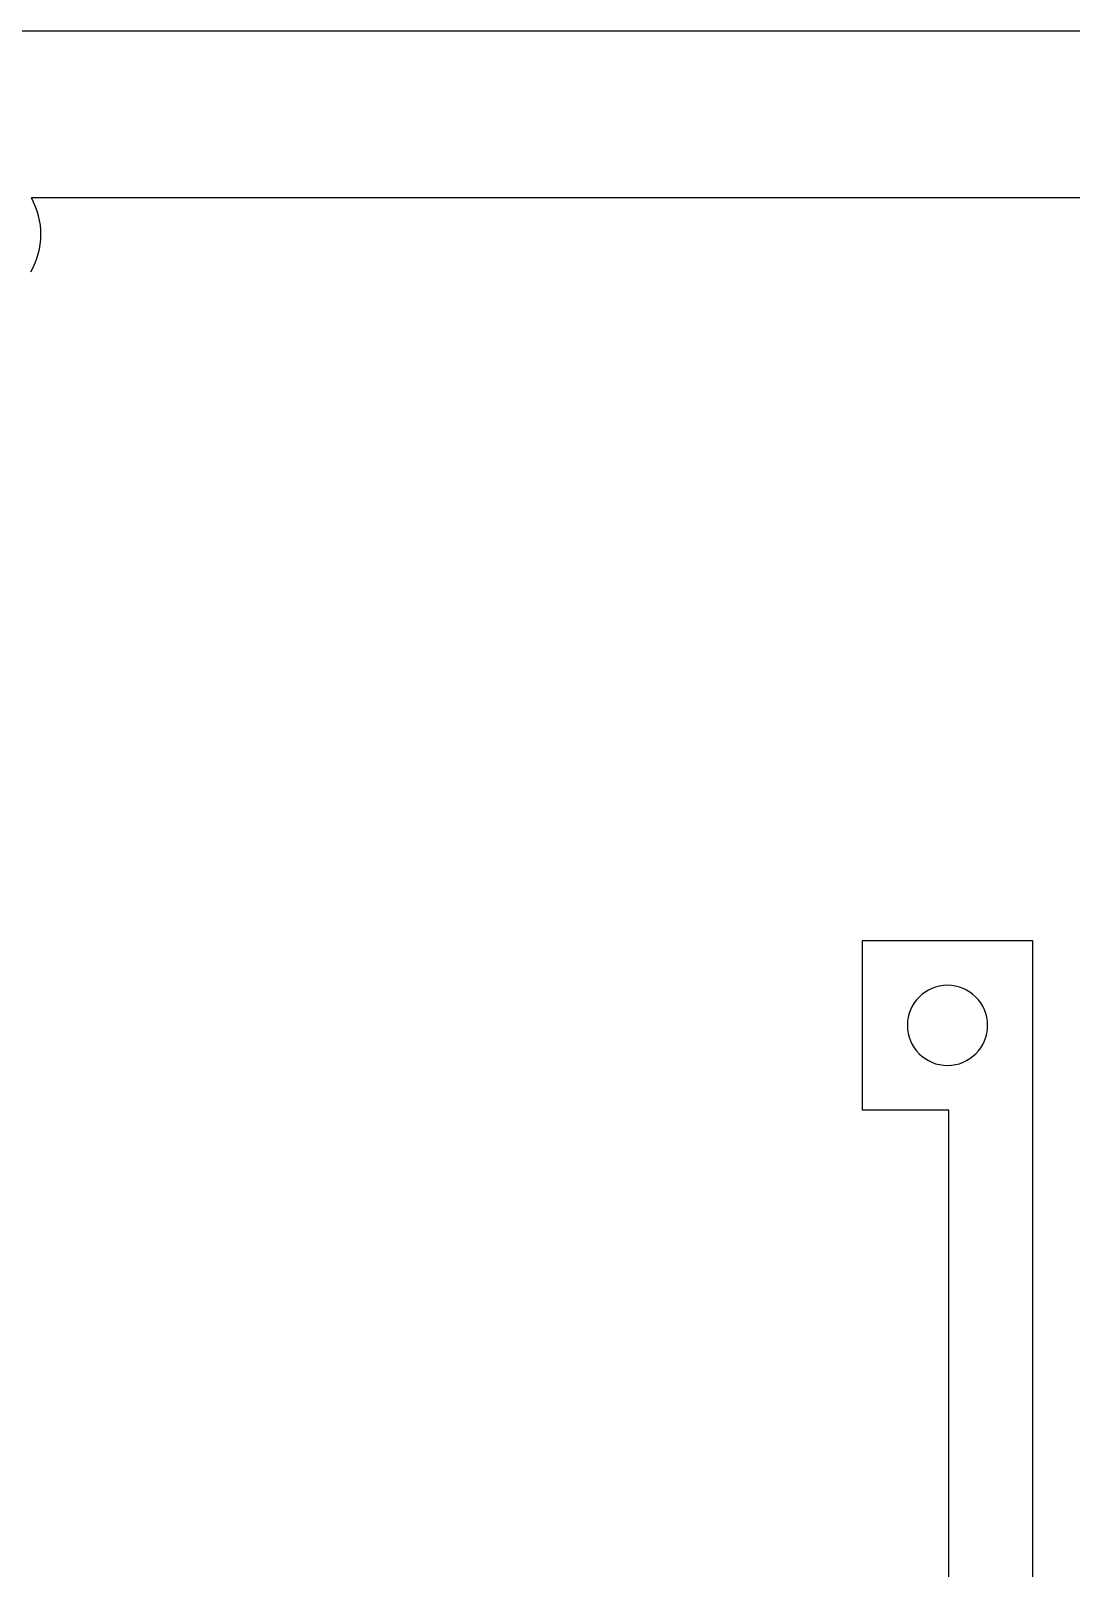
# Model space of a CAD drawing. Header units: inches. Extents: x 141 to 2374, y -6 to 1038.
# Drawn here: x 541.1 to 852.5, y 578.3 to 1038.4 of the extents above; entities that cross this region are included whole.
import ezdxf

# ---------------------------------------------------------------- set-up
doc = ezdxf.new("R2010")
doc.units = ezdxf.units.IN
doc.header["$MEASUREMENT"] = 0
doc.linetypes.add('Continuous2', pattern=[0])
doc.layers.add('Nível_Padrão', color=1, linetype='Continuous')

msp = doc.modelspace()

# ---------------------------------------------------------------- linework, layer by layer
at = {"layer": 'Nível_Padrão', "color": 1, "linetype": 'Continuous2', "lineweight": -3, "true_color": 0xff0000}
for p, q in [((333.36, 1038.36), (1073.36, 1038.36)), ((1037.09, 988.36), (541.32, 988.36)), ((790.05, 715.31), (790.05, 766.11)), ((790.05, 766.11), (840.85, 766.11)), ((840.85, 766.11), (840.85, 715.31)), ((815.85, 715.31), (790.05, 715.31)), ((815.85, 358.6), (815.85, 715.31)), ((840.85, 715.31), (840.85, 358.6))]:
    msp.add_line(p, q, dxfattribs=at)
for centre, radius, start, end in [((521.96, 977.46), 22.22, 329.6864, 29.3728), ((815.45, 740.71), 12, 90, 180), ((815.45, 740.71), 12, 0, 90), ((815.45, 740.71), 12, 180, 270), ((815.45, 740.71), 12, 270, 360)]:
    msp.add_arc(centre, radius, start, end, dxfattribs=at)

doc.saveas('drawing.dxf')
